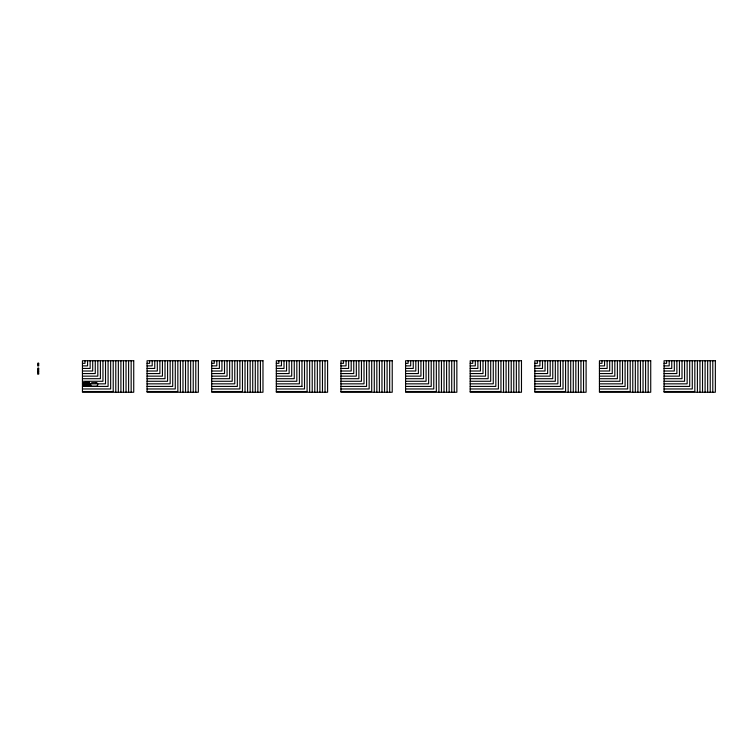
<?xml version="1.0" encoding="UTF-8"?>
<svg xmlns="http://www.w3.org/2000/svg" width="753" height="753" viewBox="0 0 753 753"><rect width="100%" height="100%" fill="white"/><g stroke="black" fill="none" stroke-linecap="round" stroke-linejoin="round"><path stroke-width="1.13" d="M88.779 384.567L89.296 383.851M82.444 363.322L85.004 363.322L85.004 360.753M147.07 363.322L149.631 363.322L149.631 360.753M211.687 363.322L214.257 363.322L214.257 360.753M276.313 363.322L278.883 363.322L278.883 360.753M340.94 363.322L343.5 363.322L343.5 360.753M405.566 363.322L408.126 363.322L408.126 360.753M470.192 363.322L472.752 363.322L472.752 360.753M534.809 363.322L537.378 363.322L537.378 360.753M599.435 363.322L602.005 363.322L602.005 360.753M664.061 363.322L666.621 363.322L666.621 360.753M82.444 365.883L87.574 365.883L87.574 360.753M147.07 365.883L152.191 365.883L152.191 360.753M211.687 365.883L216.817 365.883L216.817 360.753M276.313 365.883L281.443 365.883L281.443 360.753M340.94 365.883L346.069 365.883L346.069 360.753M405.566 365.883L410.696 365.883L410.696 360.753M470.192 365.883L475.312 365.883L475.312 360.753M534.809 365.883L539.939 365.883L539.939 360.753M599.435 365.883L604.565 365.883L604.565 360.753M664.061 365.883L669.191 365.883L669.191 360.753M82.444 368.443L90.134 368.443L90.134 360.753M147.07 368.443L154.76 368.443L154.76 360.753M211.687 368.443L219.387 368.443L219.387 360.753M276.313 368.443L284.013 368.443L284.013 360.753M340.94 368.443L348.63 368.443L348.63 360.753M405.566 368.443L413.256 368.443L413.256 360.753M470.192 368.443L477.882 368.443L477.882 360.753M534.809 368.443L542.508 368.443L542.508 360.753M599.435 368.443L607.134 368.443L607.134 360.753M664.061 368.443L671.751 368.443L671.751 360.753M82.444 371.013L92.704 371.013L92.704 360.753M147.07 371.013L157.321 371.013L157.321 360.753M211.687 371.013L221.947 371.013L221.947 360.753M276.313 371.013L286.573 371.013L286.573 360.753M340.94 371.013L351.199 371.013L351.199 360.753M405.566 371.013L415.825 371.013L415.825 360.753M470.192 371.013L480.442 371.013L480.442 360.753M534.809 371.013L545.068 371.013L545.068 360.753M599.435 371.013L609.695 371.013L609.695 360.753M664.061 371.013L674.321 371.013L674.321 360.753M82.444 373.573L95.264 373.573L95.264 360.753M147.07 373.573L159.89 373.573L159.89 360.753M211.687 373.573L224.516 373.573L224.516 360.753M276.313 373.573L289.133 373.573L289.133 360.753M340.94 373.573L353.759 373.573L353.759 360.753M405.566 373.573L418.386 373.573L418.386 360.753M470.192 373.573L483.012 373.573L483.012 360.753M534.809 373.573L547.638 373.573L547.638 360.753M599.435 373.573L612.255 373.573L612.255 360.753M664.061 373.573L676.881 373.573L676.881 360.753M82.444 376.142L97.824 376.142L97.824 360.753M147.07 376.142L162.45 376.142L162.45 360.753M211.687 376.142L227.077 376.142L227.077 360.753M276.313 376.142L291.703 376.142L291.703 360.753M340.94 376.142L356.329 376.142L356.329 360.753M405.566 376.142L420.946 376.142L420.946 360.753M470.192 376.142L485.572 376.142L485.572 360.753M534.809 376.142L550.198 376.142L550.198 360.753M599.435 376.142L614.825 376.142L614.825 360.753M664.061 376.142L679.451 376.142L679.451 360.753M82.444 378.703L100.394 378.703L100.394 360.753M147.07 378.703L165.02 378.703L165.02 360.753M211.687 378.703L229.646 378.703L229.646 360.753M276.313 378.703L294.263 378.703L294.263 360.753M340.94 378.703L358.889 378.703L358.889 360.753M405.566 378.703L423.515 378.703L423.515 360.753M470.192 378.703L488.142 378.703L488.142 360.753M534.809 378.703L552.768 378.703L552.768 360.753M599.435 378.703L617.385 378.703L617.385 360.753M664.061 378.703L682.011 378.703L682.011 360.753M82.444 381.272L102.954 381.272L102.954 360.753M147.07 381.272L167.58 381.272L167.58 360.753M211.687 381.272L232.206 381.272L232.206 360.753M276.313 381.272L296.833 381.272L296.833 360.753M340.94 381.272L361.459 381.272L361.459 360.753M405.566 381.272L426.076 381.272L426.076 360.753M470.192 381.272L490.702 381.272L490.702 360.753M534.809 381.272L555.328 381.272L555.328 360.753M599.435 381.272L619.954 381.272L619.954 360.753M664.061 381.272L684.581 381.272L684.581 360.753M85.381 381.602L89.306 381.611L89.485 382.882M85.381 382.119L88.976 382.119L88.976 382.882M88.28 382.43L82.821 382.693L88.28 382.938M82.444 383.842L105.524 383.842L105.524 360.753M147.07 383.842L170.15 383.842L170.15 360.753M211.687 383.842L234.767 383.842L234.767 360.753M276.313 383.842L299.393 383.842L299.393 360.753M340.94 383.842L364.019 383.842L364.019 360.753M405.566 383.842L428.645 383.842L428.645 360.753M470.192 383.842L493.271 383.842L493.271 360.753M534.809 383.842L557.888 383.842L557.888 360.753M599.435 383.842L622.515 383.842L622.515 360.753M664.061 383.842L687.141 383.842L687.141 360.753M88.873 384.736L87.677 384.811L87.593 386.025M83.141 385.169L86.99 385.169M88.873 385.254L88.101 385.254L88.101 386.025M88.75 385.555L89.513 385.555L89.513 384.783M83.141 385.677L86.99 385.677M83.084 385.818L86.934 385.818M88.75 386.063L89.946 385.997L90.031 384.783M83.084 386.223L86.934 386.223M82.444 386.411L108.093 386.411L108.084 360.753M147.07 386.411L172.719 386.411L172.71 360.753M211.687 386.411L237.346 386.411L237.336 360.753M276.313 386.411L301.972 386.411M340.94 386.411L366.589 386.411L366.579 360.753M405.566 386.411L431.215 386.411L431.205 360.753M470.192 386.411L495.841 386.411L495.832 360.753M534.809 386.411L560.467 386.411L560.458 360.753M599.435 386.411L625.094 386.411L625.084 360.753M664.061 386.411L689.71 386.411L689.701 360.753M82.444 388.962L110.653 388.962L110.653 360.753M147.07 388.962L175.28 388.962L175.28 360.753M211.687 388.962L239.896 388.962L239.896 360.753M276.313 388.962L304.523 388.962L304.523 360.753M340.94 388.962L369.149 388.962L369.149 360.753M405.566 388.962L433.775 388.962L433.775 360.753M470.192 388.962L498.401 388.962L498.401 360.753M534.809 388.962L563.018 388.962L563.018 360.753M599.435 388.962L627.644 388.962L627.644 360.753M664.061 388.962L692.271 388.962L692.271 360.753M82.444 391.522L113.214 391.522L113.214 360.753M147.07 391.522L177.84 391.522L177.84 360.753M211.687 391.522L242.466 391.522L242.466 360.753M276.313 391.522L307.083 391.522L307.092 360.753M340.94 391.522L371.709 391.522L371.709 360.753M405.566 391.522L436.335 391.522L436.335 360.753M470.192 391.522L500.961 391.522L500.961 360.753M534.809 391.522L565.588 391.522L565.588 360.753M599.435 391.522L630.205 391.522L630.214 360.753M664.061 391.522L694.831 391.522L694.831 360.753M87.79 383.879L88.27 384.567M712.79 360.753L712.79 392.247M710.22 360.753L710.22 392.247M707.66 360.753L707.66 392.247M705.09 360.753L705.09 392.247M702.53 360.753L702.53 392.247M699.961 360.753L699.961 392.247M697.4 360.753L697.4 392.247M648.164 360.753L648.164 392.247M645.594 360.753L645.594 392.247M643.034 360.753L643.034 392.247M640.464 360.753L640.464 392.247M637.904 360.753L637.904 392.247M635.334 360.753L635.334 392.247M632.774 360.753L632.774 392.247M583.537 360.753L583.537 392.247M580.968 360.753L580.968 392.247M578.408 360.753L578.408 392.247M575.847 360.753L575.847 392.247M573.278 360.753L573.278 392.247M570.718 360.753L570.718 392.247M568.148 360.753L568.148 392.247M518.911 360.753L518.911 392.247M516.351 360.753L516.351 392.247M513.781 360.753L513.781 392.247M511.221 360.753L511.221 392.247M508.651 360.753L508.651 392.247M506.091 360.753L506.091 392.247M503.522 360.753L503.522 392.247M454.285 360.753L454.285 392.247M451.725 360.753L451.725 392.247M449.155 360.753L449.155 392.247M446.595 360.753L446.595 392.247M444.035 360.753L444.035 392.247M441.465 360.753L441.465 392.247M438.905 360.753L438.905 392.247M389.668 360.753L389.668 392.247M387.098 360.753L387.098 392.247M384.538 360.753L384.538 392.247M381.969 360.753L381.969 392.247M379.408 360.753L379.408 392.247M376.839 360.753L376.839 392.247M374.279 360.753L374.279 392.247M325.042 360.753L325.042 392.247M322.472 360.753L322.472 392.247M319.912 360.753L319.912 392.247M317.342 360.753L317.342 392.247M314.782 360.753L314.782 392.247M312.213 360.753L312.213 392.247M309.652 360.753L309.652 392.247M301.962 360.753L301.962 386.411M260.416 360.753L260.416 392.247M257.855 360.753L257.855 392.247M255.286 360.753L255.286 392.247M252.726 360.753L252.726 392.247M250.156 360.753L250.156 392.247M247.596 360.753L247.596 392.247M245.026 360.753L245.026 392.247M195.789 360.753L195.789 392.247M193.229 360.753L193.229 392.247M190.66 360.753L190.66 392.247M188.099 360.753L188.099 392.247M185.53 360.753L185.53 392.247M182.97 360.753L182.97 392.247M180.4 360.753L180.4 392.247M131.163 360.753L131.163 392.247M128.603 360.753L128.603 392.247M126.033 360.753L126.033 392.247M123.473 360.753L123.473 392.247M120.913 360.753L120.913 392.247M118.343 360.753L118.343 392.247M115.783 360.753L115.783 392.247M82.802 383.522L87.414 383.578L82.802 383.522M82.802 384.519L87.414 384.576L82.811 384.463M133.733 360.753L82.444 360.753L82.444 392.247L133.733 392.247L133.733 360.753M198.359 360.753L147.07 360.753L147.07 392.247L198.359 392.247L198.359 360.753M262.976 360.753L211.687 360.753L211.687 392.247L262.976 392.247L262.976 360.753M327.602 360.753L276.313 360.753L276.313 392.247L327.602 392.247L327.602 360.753M392.228 360.753L340.94 360.753L340.94 392.247L392.228 392.247L392.228 360.753M456.855 360.753L405.566 360.753L405.566 392.247L456.855 392.247L456.855 360.753M521.481 360.753L470.192 360.753L470.192 392.247L521.481 392.247L521.481 360.753M586.098 360.753L534.809 360.753L534.809 392.247L586.098 392.247L586.098 360.753M650.724 360.753L599.435 360.753L599.435 392.247L650.724 392.247L650.724 360.753M715.35 360.753L664.061 360.753L664.061 392.247L715.35 392.247L715.35 360.753M38.676 363.238L37.65 363.238L37.65 364.264L38.676 364.264L38.676 363.238M38.676 364.913L37.65 364.913L37.65 365.939L38.676 365.939L38.676 364.913M38.676 368.198L37.65 368.198L37.65 369.224L38.676 369.224L38.676 368.198M38.676 369.836L37.65 369.836L37.65 370.862L38.676 370.862L38.676 369.836M38.676 371.464L37.65 371.464L37.65 372.49L38.676 372.49L38.676 371.464M38.676 373.13L37.65 373.13L37.65 374.156L38.676 374.156L38.676 373.13M95.998 382.656L92.412 382.656A1.798 1.798 0 0 0 90.614 384.444A1.798 1.798 0 0 0 92.412 386.242L95.998 386.242A1.798 1.798 0 0 0 97.796 384.444A1.798 1.798 0 0 0 95.998 382.656"/></g></svg>
